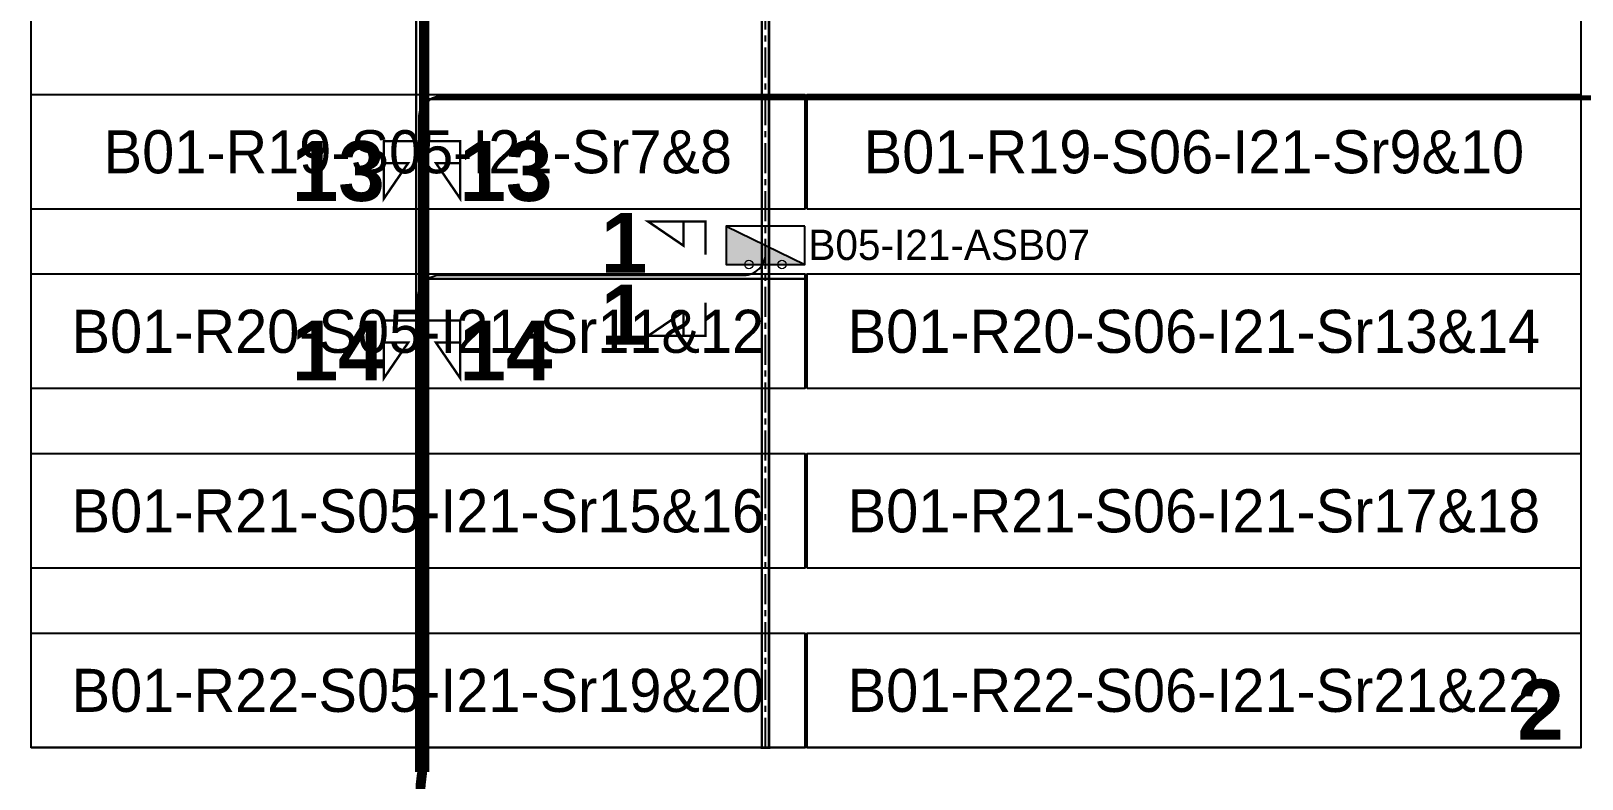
# Model space of a CAD drawing. Header units: metres. Extents: x 531277 to 531672, y 2673439 to 2673782.
# Drawn here: x 531445 to 531509.7, y 2673618 to 2673649.2 of the extents above; entities that cross this region are included whole.
import ezdxf
from ezdxf.enums import TextEntityAlignment as Align

# ---------------------------------------------------------------- set-up
doc = ezdxf.new("R2010")
doc.units = ezdxf.units.M
doc.linetypes.add('CENTER', pattern=[2, 1.25, -0.25, 0.25, -0.25])
for name, color, linetype in [('DC Trench BL-05', 41, 'Continuous'), ('E-Inverter Grouping', 2, 'Continuous'), ('Inverter Block-05', 7, 'Continuous'), ('LT Cable(AG) INV to LT Panel BL-05', 2, 'Continuous'), ('Messenger Wire Block-01 (Master Path)', 30, 'Continuous'), ('Messenger Wire Block-01 (MW Path)', 191, 'Continuous'), ('Messenger Wire Exc Link', 7, 'Continuous'), ('MMS Table Block-05', 8, 'Continuous'), ('Plan Line - DC BL-05', 41, 'Continuous'), ('Section Marking BL-05', 2, 'Continuous')]:
    doc.layers.add(name, color=color, linetype=linetype)
doc.layers.add('PILE', color=1, linetype='Continuous', lineweight=15)
doc.styles.add('BoldTextStyle', font='arialbd.ttf')
doc.styles.get("Standard").update_dxf_attribs({"font": 'Adani Regular.ttf'})

# ---------------------------------------------------------------- blocks, each defined once
blk = doc.blocks.new('MMS Table (32.292 x 4.788)')
at = {"color": 0}
blk.add_lwpolyline([(0, -0.002), (0, 4.786), (32.292, 4.786), (32.292, -0.002)], close=True, dxfattribs=at)
at = {"color": 7}
blk.add_attdef('ID1', text='', height=1.8, dxfattribs=at).set_placement((16.146, 2.392), align=Align.MIDDLE_CENTER)
blk = doc.blocks.new('Inverter Block')
h = blk.add_hatch(color=0)
h.dxf.hatch_style = 1
h.paths.add_polyline_path([(-1.456, 2.269), (-1.456, 0.846), (1.456, 0.846)])
at = {"color": 0}
blk.add_lwpolyline([(1.456, 2.269), (-1.456, 2.269), (-1.456, 0.846), (1.456, 0.846)], close=True, dxfattribs=at)
blk.add_lwpolyline([(-1.456, 2.269), (1.456, 0.846)], dxfattribs=at)
at = {"layer": 'PILE'}
for centre in [(-0.613, 0.846), (0.613, 0.846)]:
    blk.add_circle(centre, 0.156, dxfattribs=at)
at = {"color": 7}
blk.add_attdef('ID', (-1.456, 3.006), '', height=1.8, dxfattribs=at)

msp = doc.modelspace()

# ---------------------------------------------------------------- linework, layer by layer
at = {"layer": 'DC Trench BL-05', "color": 40, "const_width": 0.1}
msp.add_lwpolyline([(531475.778, 2673781.575), (531475.478, 2673781.575), (531475.478, 2673619.289), (531475.778, 2673619.289)], close=True, dxfattribs=at)
at = {"layer": 'E-Inverter Grouping'}
msp.add_lwpolyline([(531509.659, 2673619.291), (531444.975, 2673619.291), (531444.975, 2673661.575), (531477.267, 2673661.575), (531477.267, 2673654.075), (531509.659, 2673654.075)], close=True, dxfattribs=at)
at = {"layer": 'LT Cable(AG) INV to LT Panel BL-05', "color": 5}
for points in [[(531473.356, 2673593.803), (531469.616, 2673593.803, -0.414651), (531468.716, 2673594.705), (531468.721, 2673597.817, 0.214019), (531468.419, 2673598.49), (531461.705, 2673604.467, -0.214019), (531461.404, 2673605.14), (531461.404, 2673617.627, -0.0289), (531461.41, 2673617.73), (531461.465, 2673618.21, 0.0289), (531461.471, 2673618.314), (531461.471, 2673772.805, -0.414214), (531462.371, 2673773.705), (531604.297, 2673773.705, 0.414214), (531605.197, 2673774.605), (531605.197, 2673775.188)], [(531473.356, 2673593.753), (531469.566, 2673593.753, -0.414654), (531468.666, 2673594.655), (531468.671, 2673597.795, 0.214019), (531468.369, 2673598.467), (531461.655, 2673604.445, -0.214019), (531461.354, 2673605.117), (531461.354, 2673617.63, -0.0289), (531461.36, 2673617.733), (531461.415, 2673618.213, 0.0289), (531461.421, 2673618.317), (531461.421, 2673765.355, -0.414214), (531462.321, 2673766.255), (531474.729, 2673766.255, 0.414214), (531475.629, 2673767.155), (531475.629, 2673767.688)], [(531473.356, 2673593.778), (531469.591, 2673593.778, -0.414652), (531468.691, 2673594.68), (531468.696, 2673597.806, 0.214019), (531468.394, 2673598.478), (531461.68, 2673604.456, -0.214019), (531461.379, 2673605.128), (531461.379, 2673617.628, -0.0289), (531461.385, 2673617.732), (531461.44, 2673618.211, 0.0289), (531461.446, 2673618.315), (531461.446, 2673765.33, -0.414214), (531462.346, 2673766.23), (531539.513, 2673766.23, 0.414214), (531540.413, 2673767.13), (531540.413, 2673767.688)], [(531473.356, 2673593.728), (531469.541, 2673593.728, -0.414656), (531468.641, 2673594.63), (531468.646, 2673597.784, 0.214019), (531468.344, 2673598.456), (531461.63, 2673604.434, -0.214019), (531461.329, 2673605.106), (531461.329, 2673617.631, -0.0289), (531461.335, 2673617.735), (531461.39, 2673618.214, 0.0289), (531461.396, 2673618.318), (531461.396, 2673750.38, -0.414214), (531462.296, 2673751.28), (531604.297, 2673751.28, 0.414214), (531605.197, 2673752.18), (531605.197, 2673752.688)], [(531471.415, 2673593.653), (531469.466, 2673593.653, -0.414661), (531468.566, 2673594.555), (531468.571, 2673597.75, 0.214019), (531468.269, 2673598.422), (531461.555, 2673604.4, -0.214019), (531461.254, 2673605.072), (531461.254, 2673617.635, -0.0289), (531461.26, 2673617.739), (531461.315, 2673618.219, 0.0289), (531461.321, 2673618.322), (531461.321, 2673720.455, -0.414214), (531462.221, 2673721.355), (531474.729, 2673721.355, 0.414214), (531475.629, 2673722.255), (531475.629, 2673722.688)], [(531471.415, 2673593.678), (531469.491, 2673593.678, -0.414659), (531468.591, 2673594.58), (531468.596, 2673597.761, 0.214019), (531468.294, 2673598.433), (531461.58, 2673604.411, -0.214019), (531461.279, 2673605.083), (531461.279, 2673617.634, -0.0289), (531461.285, 2673617.738), (531461.34, 2673618.217, 0.0289), (531461.346, 2673618.321), (531461.346, 2673720.43, -0.414214), (531462.246, 2673721.33), (531539.513, 2673721.33, 0.414214), (531540.413, 2673722.23), (531540.413, 2673722.688)], [(531471.415, 2673593.703), (531469.516, 2673593.703, -0.414658), (531468.616, 2673594.605), (531468.621, 2673597.772, 0.214019), (531468.319, 2673598.445), (531461.605, 2673604.423, -0.214019), (531461.304, 2673605.095), (531461.304, 2673617.632, -0.0289), (531461.31, 2673617.736), (531461.365, 2673618.216, 0.0289), (531461.371, 2673618.32), (531461.371, 2673720.405, -0.414214), (531462.271, 2673721.305), (531604.297, 2673721.305, 0.414214), (531605.197, 2673722.205), (531605.197, 2673722.688)], [(531471.415, 2673593.628), (531469.441, 2673593.628, -0.414663), (531468.541, 2673594.53), (531468.546, 2673597.739, 0.214019), (531468.244, 2673598.411), (531461.53, 2673604.389, -0.214019), (531461.229, 2673605.061), (531461.229, 2673617.637, -0.0289), (531461.235, 2673617.741), (531461.29, 2673618.22, 0.0289), (531461.296, 2673618.324), (531461.296, 2673697.98, -0.414214), (531462.196, 2673698.88), (531604.297, 2673698.88, 0.414214), (531605.197, 2673699.78), (531605.197, 2673700.188)], [(531469.341, 2673593.58, -0.398577), (531468.491, 2673594.48), (531468.496, 2673597.716, 0.214019), (531468.194, 2673598.389), (531461.48, 2673604.366, -0.214019), (531461.179, 2673605.039), (531461.179, 2673617.64, -0.0289), (531461.185, 2673617.743), (531461.24, 2673618.223, 0.0289), (531461.246, 2673618.327), (531461.246, 2673683.03, -0.414214), (531462.146, 2673683.93), (531474.729, 2673683.93, 0.414214), (531475.629, 2673684.83), (531475.629, 2673685.188)], [(531469.341, 2673593.606, -0.390517), (531468.516, 2673594.505), (531468.521, 2673597.728, 0.214019), (531468.219, 2673598.4), (531461.505, 2673604.378, -0.214019), (531461.204, 2673605.05), (531461.204, 2673617.638, -0.0289), (531461.21, 2673617.742), (531461.265, 2673618.222, 0.0289), (531461.271, 2673618.325), (531461.271, 2673683.005, -0.414214), (531462.171, 2673683.905), (531539.513, 2673683.905, 0.414214), (531540.413, 2673684.805), (531540.413, 2673685.188)], [(531469.341, 2673593.554, -0.40667), (531468.466, 2673594.455), (531468.471, 2673597.705, 0.214019), (531468.169, 2673598.377), (531461.455, 2673604.355, -0.214019), (531461.154, 2673605.027), (531461.154, 2673617.641, -0.0289), (531461.16, 2673617.745), (531461.215, 2673618.224, 0.0289), (531461.221, 2673618.328), (531461.221, 2673675.555, -0.414214), (531462.121, 2673676.455), (531604.297, 2673676.455, 0.414214), (531605.197, 2673677.355), (531605.197, 2673677.688)], [(531472.472, 2673593.248), (531469.315, 2673593.248, -0.414673), (531468.415, 2673594.15), (531468.421, 2673597.683, 0.214019), (531468.119, 2673598.355), (531461.405, 2673604.333, -0.214019), (531461.104, 2673605.005), (531461.104, 2673617.644, -0.0289), (531461.11, 2673617.748), (531461.165, 2673618.227, 0.0289), (531461.171, 2673618.331), (531461.171, 2673645.605, -0.414214), (531462.071, 2673646.505), (531539.513, 2673646.505, 0.414214), (531540.413, 2673647.405), (531540.413, 2673647.688)], [(531472.472, 2673593.273), (531469.34, 2673593.273, -0.414671), (531468.44, 2673594.175), (531468.446, 2673597.694, 0.214019), (531468.144, 2673598.366), (531461.43, 2673604.344, -0.214019), (531461.129, 2673605.016), (531461.129, 2673617.643, -0.0289), (531461.135, 2673617.746), (531461.19, 2673618.226, 0.0289), (531461.196, 2673618.33), (531461.196, 2673645.58, -0.414214), (531462.096, 2673646.48), (531604.297, 2673646.48, 0.414214), (531605.197, 2673647.38), (531605.197, 2673647.688)], [(531472.472, 2673593.223), (531469.29, 2673593.223, -0.414675), (531468.39, 2673594.125), (531468.396, 2673597.672, 0.214019), (531468.094, 2673598.344), (531461.38, 2673604.322, -0.214019), (531461.079, 2673604.994), (531461.079, 2673617.645, -0.0289), (531461.085, 2673617.749), (531461.14, 2673618.229, 0.0289), (531461.146, 2673618.333), (531461.146, 2673638.13, -0.414214), (531462.046, 2673639.03), (531474.729, 2673639.03, 0.414214), (531475.629, 2673639.93), (531475.629, 2673640.188)]]:
    msp.add_lwpolyline(points, format="xyb", dxfattribs=at)
at = {"layer": 'Messenger Wire Block-01 (Master Path)'}
for points in [[(531461.296, 2673618.272), (531461.296, 2673773.88)], [(531461.296, 2673646.38), (531606.835, 2673646.38)], [(531461.296, 2673638.88), (531477.267, 2673638.88)]]:
    msp.add_lwpolyline(points, dxfattribs=at)
at = {"layer": 'Messenger Wire Block-01 (MW Path)', "const_width": 0.1}
for points in [[(531461.046, 2673618.272), (531461.046, 2673773.88)], [(531461.546, 2673618.272), (531461.546, 2673698.88)], [(531461.296, 2673646.38), (531606.835, 2673646.38)], [(531461.296, 2673638.88), (531477.267, 2673638.88)]]:
    msp.add_lwpolyline(points, dxfattribs=at)
at = {"layer": 'Messenger Wire Exc Link'}
msp.add_lwpolyline([(531461.229, 2673617.689), (531461.296, 2673618.272)], dxfattribs=at)
at = {"layer": 'Plan Line - DC BL-05', "color": 6, "linetype": 'CENTER'}
msp.add_lwpolyline([(531475.629, 2673619.289), (531475.629, 2673781.575)], dxfattribs=at)
at = {"layer": 'Section Marking BL-05', "color": 94, "lineweight": 35, "true_color": 0x00a500, "const_width": 0.1}
for points in [[(531461.096, 2673644.63), (531459.706, 2673644.63), (531459.706, 2673642.23), (531460.716, 2673643.71), (531459.706, 2673643.71)], [(531461.496, 2673644.63), (531462.886, 2673644.63), (531462.886, 2673642.23), (531461.876, 2673643.71), (531462.886, 2673643.71)], [(531473.129, 2673639.88), (531473.129, 2673641.27), (531470.729, 2673641.27), (531472.209, 2673640.26), (531472.209, 2673641.27)], [(531473.129, 2673637.88), (531473.129, 2673636.49), (531470.729, 2673636.49), (531472.209, 2673637.5), (531472.209, 2673636.49)], [(531461.096, 2673637.13), (531459.706, 2673637.13), (531459.706, 2673634.73), (531460.716, 2673636.21), (531459.706, 2673636.21)], [(531461.496, 2673637.13), (531462.886, 2673637.13), (531462.886, 2673634.73), (531461.876, 2673636.21), (531462.886, 2673636.21)]]:
    msp.add_lwpolyline(points, dxfattribs=at)

# ---------------------------------------------------------------- block references
at = {"layer": 'Inverter Block-05'}
ref = msp.add_blockref('Inverter Block', (531475.629, 2673638.523), dxfattribs=dict(at, xscale=1.124999999976148, yscale=1.124999999976148, zscale=1.124999999976148))
ref.add_attrib('ID', 'B05-I21-ASB07', (531477.42, 2673639.662), dxfattribs={"layer": '0', "color": 0, "height": 1.26562})
at = {"layer": 'MMS Table Block-05'}
for p, values in [((531444.975, 2673641.791), {'ID1': 'B01-R19-S05-I21-Sr7&8'}), ((531477.367, 2673641.791), {'ID1': 'B01-R19-S06-I21-Sr9&10'}), ((531444.975, 2673634.291), {'ID1': 'B01-R20-S05-I21-Sr11&12'}), ((531477.367, 2673634.291), {'ID1': 'B01-R20-S06-I21-Sr13&14'}), ((531444.975, 2673626.791), {'ID1': 'B01-R21-S05-I21-Sr15&16'}), ((531477.367, 2673626.791), {'ID1': 'B01-R21-S06-I21-Sr17&18'}), ((531444.975, 2673619.291), {'ID1': 'B01-R22-S05-I21-Sr19&20'}), ((531477.367, 2673619.291), {'ID1': 'B01-R22-S06-I21-Sr21&22'})]:
    msp.add_blockref('MMS Table (32.292 x 4.788)', p, dxfattribs=at).add_auto_attribs(values)

# ---------------------------------------------------------------- texts
at = {"layer": 'Section Marking BL-05', "color": 94, "true_color": 0x00a500, "style": 'BoldTextStyle'}
for s, p in [('13', (531457.796, 2673643.38)), ('13', (531464.796, 2673643.38)), ('1', (531469.729, 2673640.38)), ('1', (531469.729, 2673637.38)), ('14', (531457.796, 2673635.88)), ('14', (531464.796, 2673635.88)), ('2', (531507.98, 2673620.88))]:
    msp.add_text(s, height=2.5, dxfattribs=at).set_placement(p, align=Align.MIDDLE_CENTER)

doc.saveas('drawing.dxf')
